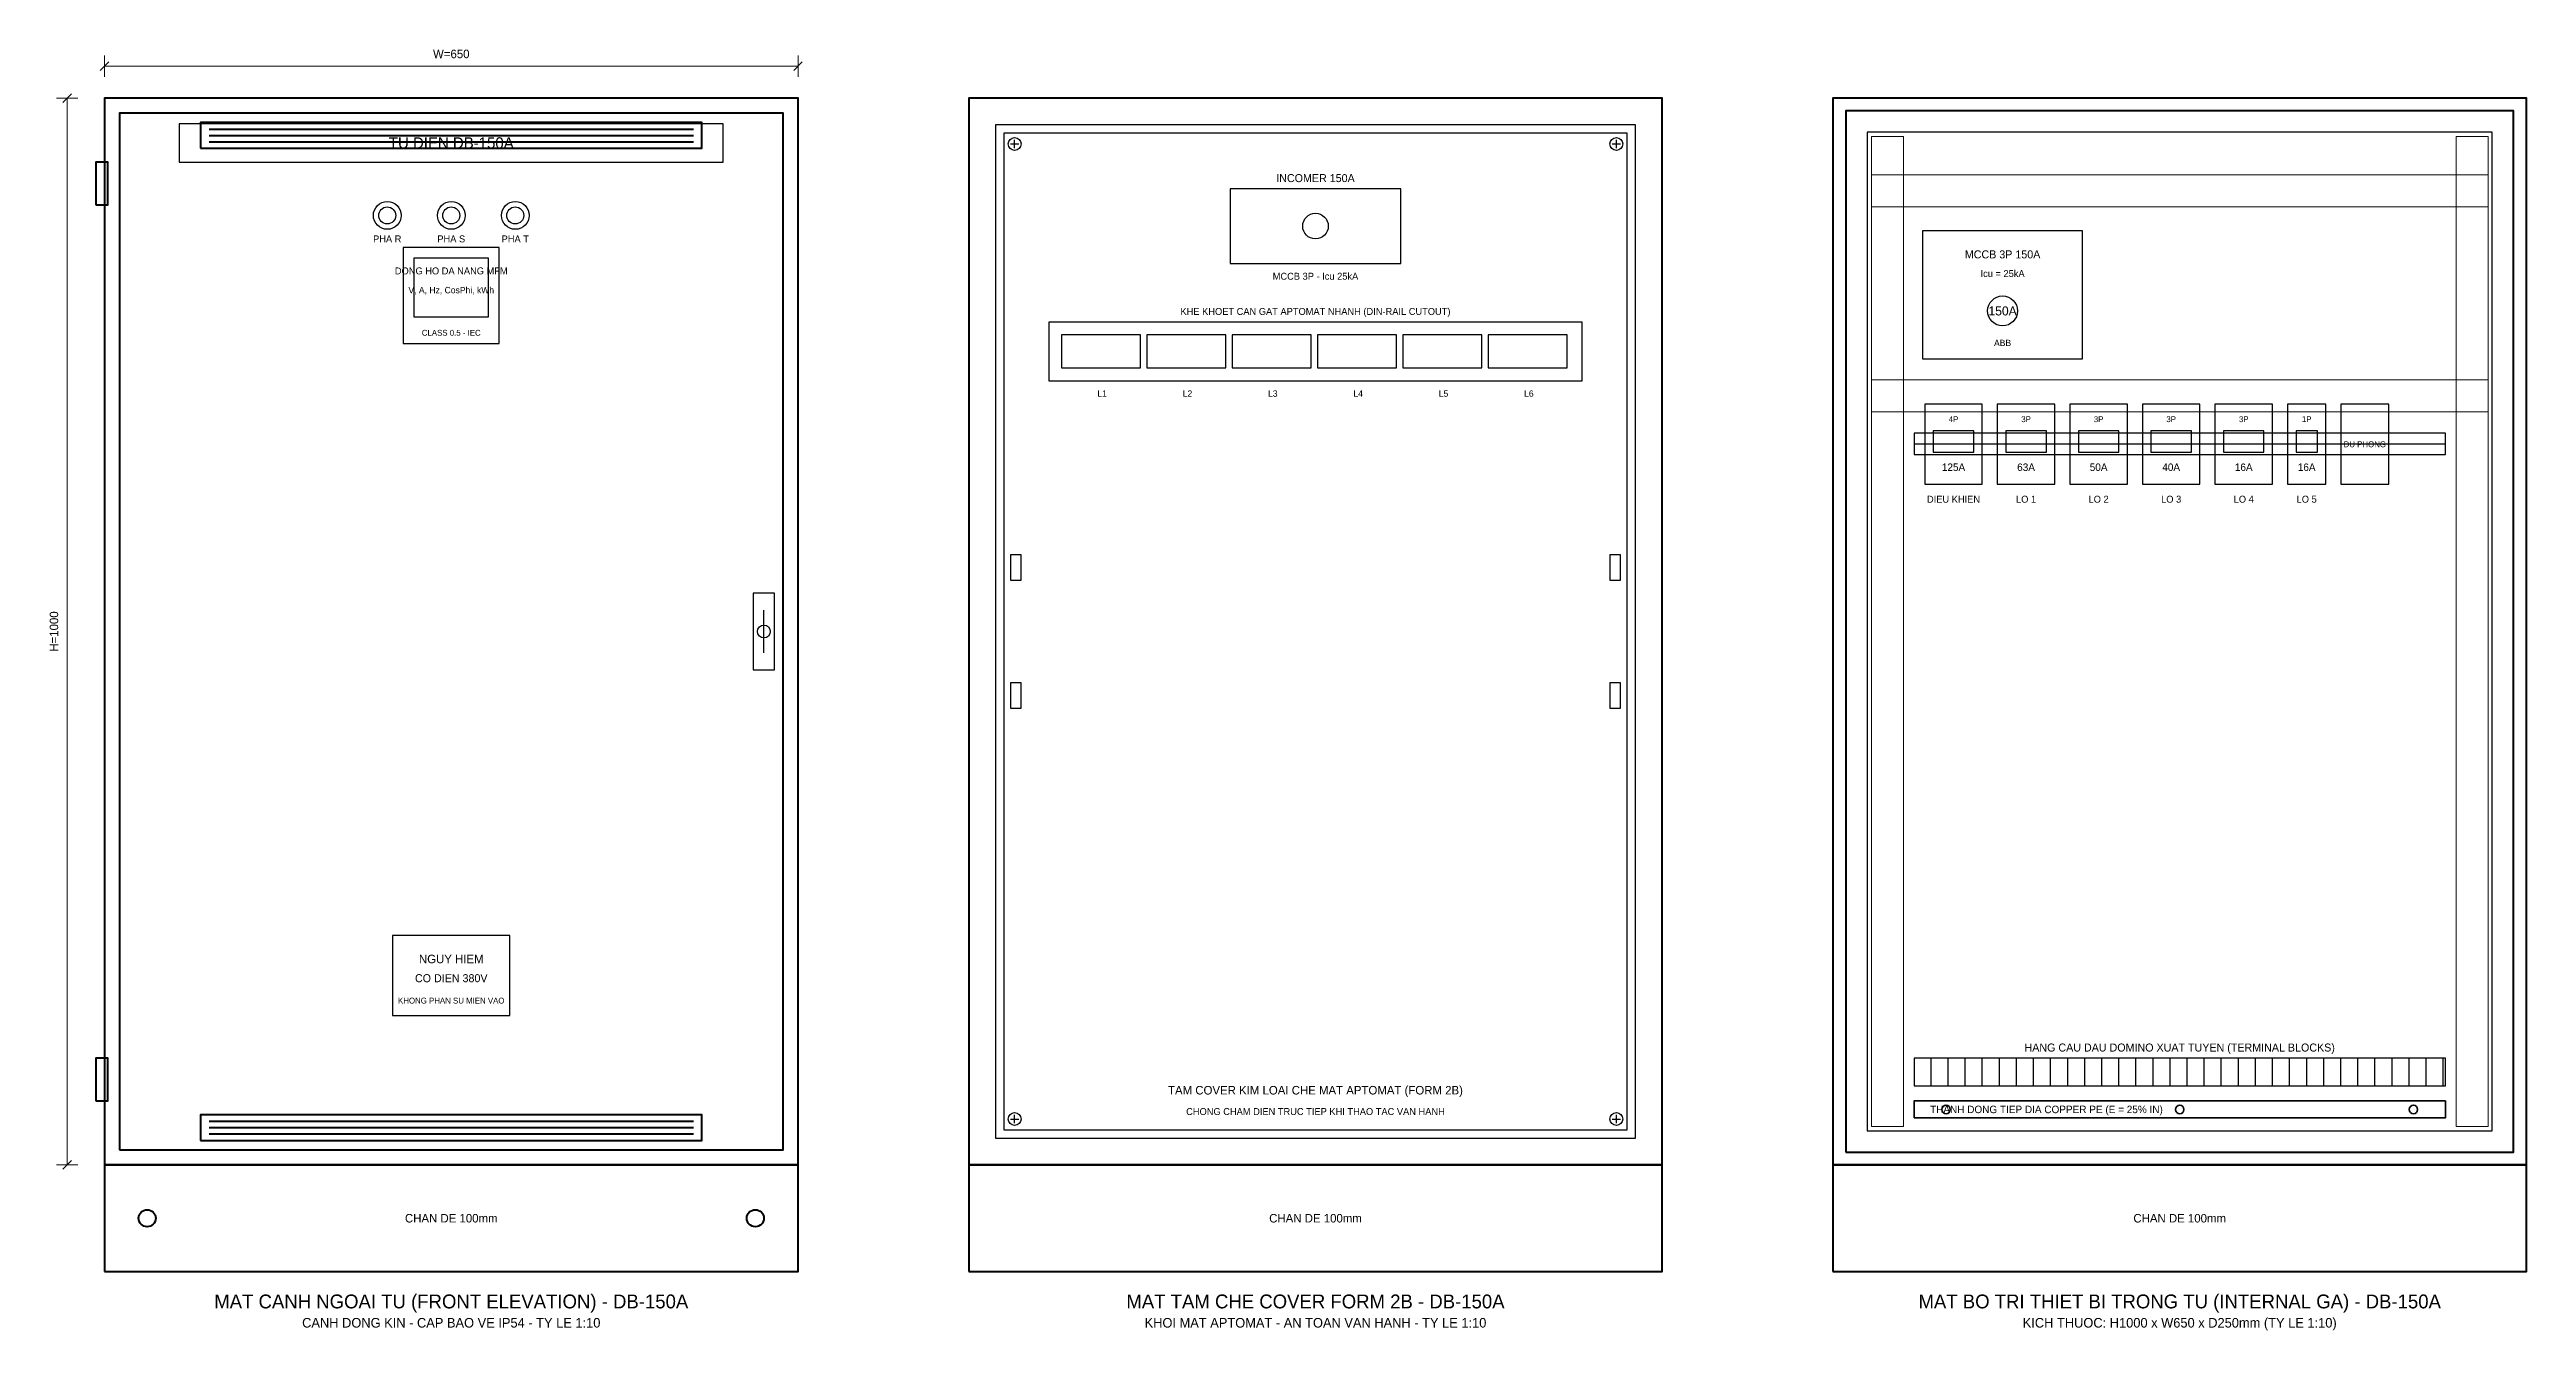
# Model space of a CAD drawing. Header units: metres. Extents: x 48 to 4090, y 45 to 1246.
# Drawn here: x 48 to 2370, y 45 to 1246 of the extents above; entities that cross this region are included whole.
import ezdxf
from ezdxf.enums import TextEntityAlignment as Align

# ---------------------------------------------------------------- set-up
doc = ezdxf.new("R2010")
doc.units = ezdxf.units.M
for name, color, linetype, lineweight in [('0_COPPER', 3, 'Continuous', 35), ('0_DEVICES', 7, 'Continuous', 30), ('0_DIM', 1, 'Continuous', 15), ('0_DOOR_ITEMS', 1, 'Continuous', 25), ('0_DUCTS', 8, 'Continuous', 18), ('0_FRAME', 6, 'Continuous', 40), ('0_PLATE', 4, 'Continuous', 25), ('0_TEXT', 7, 'Continuous', 20), ('0_TEXT_TITLE', 3, 'Continuous', 30)]:
    doc.layers.add(name, color=color, linetype=linetype, lineweight=lineweight)

msp = doc.modelspace()

# ---------------------------------------------------------------- linework, layer by layer
at = {"layer": '0_COPPER', "color": 3}
msp.add_lwpolyline([(1796, 244), (2294, 244), (2294, 260), (1796, 260), (1796, 244)], close=True, dxfattribs=at)
for centre in [(1826, 252), (2045, 252), (2264, 252)]:
    msp.add_circle(centre, 4, dxfattribs=at)
at = {"layer": '0_DEVICES'}
for p, q in [((718, 680), (718, 720)), ((1812, 274), (1812, 300)), ((1828, 274), (1828, 300)), ((1844, 274), (1844, 300)), ((1860, 274), (1860, 300)), ((1876, 274), (1876, 300)), ((1892, 274), (1892, 300)), ((1908, 274), (1908, 300)), ((1924, 274), (1924, 300)), ((1940, 274), (1940, 300)), ((1956, 274), (1956, 300)), ((1972, 274), (1972, 300)), ((1988, 274), (1988, 300)), ((2004, 274), (2004, 300)), ((2020, 274), (2020, 300)), ((2036, 274), (2036, 300)), ((2052, 274), (2052, 300)), ((2068, 274), (2068, 300)), ((2084, 274), (2084, 300)), ((2100, 274), (2100, 300)), ((2116, 274), (2116, 300)), ((2132, 274), (2132, 300)), ((2148, 274), (2148, 300)), ((2164, 274), (2164, 300)), ((2180, 274), (2180, 300)), ((2196, 274), (2196, 300)), ((2212, 274), (2212, 300)), ((2228, 274), (2228, 300)), ((2244, 274), (2244, 300)), ((2260, 274), (2260, 300)), ((2276, 274), (2276, 300)), ((2292, 274), (2292, 300))]:
    msp.add_line(p, q, dxfattribs=at)
for points in [[(1155, 1045), (1315, 1045), (1315, 1115), (1155, 1115), (1155, 1045)], [(1804, 955.5), (1954, 955.5), (1954, 1075.5), (1804, 1075.5), (1804, 955.5)], [(985, 935), (1485, 935), (1485, 990), (985, 990), (985, 935)], [(997, 947), (1071, 947), (1071, 978), (997, 978), (997, 947)], [(1077, 947), (1151, 947), (1151, 978), (1077, 978), (1077, 947)], [(1157, 947), (1231, 947), (1231, 978), (1157, 978), (1157, 947)], [(1237, 947), (1311, 947), (1311, 978), (1237, 978), (1237, 947)], [(1317, 947), (1391, 947), (1391, 978), (1317, 978), (1317, 947)], [(1397, 947), (1471, 947), (1471, 978), (1397, 978), (1397, 947)], [(1806, 838), (1860, 838), (1860, 913), (1806, 913), (1806, 838)], [(1874, 838), (1928, 838), (1928, 913), (1874, 913), (1874, 838)], [(1942, 838), (1996, 838), (1996, 913), (1942, 913), (1942, 838)], [(2010, 838), (2064, 838), (2064, 913), (2010, 913), (2010, 838)], [(2078, 838), (2132, 838), (2132, 913), (2078, 913), (2078, 838)], [(2146, 838), (2182, 838), (2182, 913), (2146, 913), (2146, 838)], [(2196, 838), (2241, 838), (2241, 913), (2196, 913), (2196, 838)], [(1814, 868), (1852, 868), (1852, 888), (1814, 888), (1814, 868)], [(1882, 868), (1920, 868), (1920, 888), (1882, 888), (1882, 868)], [(1950, 868), (1988, 868), (1988, 888), (1950, 888), (1950, 868)], [(2018, 868), (2056, 868), (2056, 888), (2018, 888), (2018, 868)], [(2086, 868), (2124, 868), (2124, 888), (2086, 888), (2086, 868)], [(2154, 868), (2174, 868), (2174, 888), (2154, 888), (2154, 868)], [(949, 748), (959, 748), (959, 772), (949, 772), (949, 748)], [(1511, 748), (1521, 748), (1521, 772), (1511, 772), (1511, 748)], [(708, 664), (728, 664), (728, 736), (708, 736), (708, 664)], [(949, 628), (959, 628), (959, 652), (949, 652), (949, 628)], [(1511, 628), (1521, 628), (1521, 652), (1511, 652), (1511, 628)], [(1796, 274), (2294, 274), (2294, 300), (1796, 300), (1796, 274)]]:
    msp.add_lwpolyline(points, close=True, dxfattribs=at)
for centre, radius in [((1235, 1080), 12), ((1879, 1000.5), 14), ((718, 700), 6)]:
    msp.add_circle(centre, radius, dxfattribs=at)
at = {"layer": '0_DIM', "color": 1}
for p, q in [((96, 1226), (104, 1234)), ((100, 1220), (100, 1240)), ((746, 1226), (754, 1234)), ((750, 1220), (750, 1240)), ((100, 1230), (750, 1230)), ((55, 1200), (75, 1200)), ((61, 1196), (69, 1204)), ((65, 200), (65, 1200)), ((55, 200), (75, 200)), ((61, 196), (69, 204))]:
    msp.add_line(p, q, dxfattribs=at)
at = {"layer": '0_DOOR_ITEMS', "color": 7}
msp.add_lwpolyline([(380, 970), (470, 970), (470, 1060), (380, 1060), (380, 970)], close=True, dxfattribs=at)
at = {"layer": '0_DOOR_ITEMS', "color": 4}
msp.add_lwpolyline([(390, 995), (460, 995), (460, 1050), (390, 1050), (390, 995)], close=True, dxfattribs=at)
at = {"layer": '0_DOOR_ITEMS', "color": 2}
msp.add_lwpolyline([(370, 340), (480, 340), (480, 415), (370, 415), (370, 340)], close=True, dxfattribs=at)
at = {"layer": '0_DOOR_ITEMS', "color": 1}
for radius in [13, 8]:
    msp.add_circle((365, 1090), radius, dxfattribs=at)
at = {"layer": '0_DOOR_ITEMS', "color": 2}
for radius in [13, 8]:
    msp.add_circle((425, 1090), radius, dxfattribs=at)
at = {"layer": '0_DOOR_ITEMS', "color": 3}
for radius in [13, 8]:
    msp.add_circle((485, 1090), radius, dxfattribs=at)
at = {"layer": '0_DUCTS'}
for points in [[(1756, 236), (1786, 236), (1786, 1164), (1756, 1164), (1756, 236)], [(2304, 236), (2334, 236), (2334, 1164), (2304, 1164), (2304, 236)], [(1756, 1098), (2334, 1098), (2334, 1128), (1756, 1128), (1756, 1098)], [(1756, 906), (2334, 906), (2334, 936), (1756, 936), (1756, 906)]]:
    msp.add_lwpolyline(points, close=True, dxfattribs=at)
at = {"layer": '0_FRAME'}
for p, q in [((198, 1171), (652, 1171)), ((198, 1165), (652, 1165)), ((198, 1159), (652, 1159)), ((198, 241), (652, 241)), ((198, 235), (652, 235)), ((198, 229), (652, 229))]:
    msp.add_line(p, q, dxfattribs=at)
for points in [[(100, 200), (750, 200), (750, 1200), (100, 1200), (100, 200)], [(114, 214), (736, 214), (736, 1186), (114, 1186), (114, 214)], [(910, 200), (1560, 200), (1560, 1200), (910, 1200), (910, 200)], [(1720, 200), (2370, 200), (2370, 1200), (1720, 1200), (1720, 200)], [(1732, 212), (2358, 212), (2358, 1188), (1732, 1188), (1732, 212)], [(190, 1153), (660, 1153), (660, 1177), (190, 1177), (190, 1153)], [(92, 1100), (103, 1100), (103, 1140), (92, 1140), (92, 1100)], [(92, 260), (103, 260), (103, 300), (92, 300), (92, 260)], [(190, 223), (660, 223), (660, 247), (190, 247), (190, 223)], [(100, 100), (750, 100), (750, 200), (100, 200), (100, 100)], [(910, 100), (1560, 100), (1560, 200), (910, 200), (910, 100)], [(1720, 100), (2370, 100), (2370, 200), (1720, 200), (1720, 100)]]:
    msp.add_lwpolyline(points, close=True, dxfattribs=at)
for centre in [(140, 150), (710, 150)]:
    msp.add_circle(centre, 8, dxfattribs=at)
at = {"layer": '0_PLATE', "color": 4}
for p, q in [((953, 1153), (953, 1161)), ((1517, 1153), (1517, 1161)), ((949, 1157), (957, 1157)), ((1513, 1157), (1521, 1157)), ((949, 243), (957, 243)), ((953, 239), (953, 247)), ((1513, 243), (1521, 243)), ((1517, 239), (1517, 247))]:
    msp.add_line(p, q, dxfattribs=at)
at = {"layer": '0_PLATE'}
msp.add_line((1796, 876), (2294, 876), dxfattribs=at)
at = {"layer": '0_PLATE', "color": 4}
for points in [[(170, 1140), (680, 1140), (680, 1176), (170, 1176), (170, 1140)], [(935, 225), (1535, 225), (1535, 1175), (935, 1175), (935, 225)], [(943, 233), (1527, 233), (1527, 1167), (943, 1167), (943, 233)]]:
    msp.add_lwpolyline(points, close=True, dxfattribs=at)
at = {"layer": '0_PLATE'}
for points in [[(1752, 232), (2338, 232), (2338, 1168), (1752, 1168), (1752, 232)], [(1796, 866), (2294, 866), (2294, 886), (1796, 886), (1796, 866)]]:
    msp.add_lwpolyline(points, close=True, dxfattribs=at)
at = {"layer": '0_PLATE', "color": 4}
for centre in [(953, 1157), (1517, 1157), (953, 243), (1517, 243)]:
    msp.add_circle(centre, 6, dxfattribs=at)

# ---------------------------------------------------------------- texts
at = {"layer": '0_COPPER', "color": 3}
msp.add_text('THANH DONG TIEP DIA COPPER PE (E = 25% IN)', height=7, dxfattribs=at).set_placement((1811, 252), align=Align.MIDDLE_LEFT)
at = {"layer": '0_TEXT', "color": 1}
msp.add_text('W=650', height=8, dxfattribs=at).set_placement((425, 1235), align=Align.BOTTOM_CENTER)
msp.add_text('PHA R', height=6.5, dxfattribs=at).set_placement((365, 1068), align=Align.MIDDLE_CENTER)
at = {"layer": '0_TEXT', "color": 2}
for s, height, p in [('PHA S', 6.5, (425, 1068)), ('KHONG PHAN SU MIEN VAO', 5.5, (425, 354))]:
    msp.add_text(s, height=height, dxfattribs=at).set_placement(p, align=Align.MIDDLE_CENTER)
at = {"layer": '0_TEXT', "color": 3}
msp.add_text('PHA T', height=6.5, dxfattribs=at).set_placement((485, 1068), align=Align.MIDDLE_CENTER)
at = {"layer": '0_TEXT'}
for s, height, p in [('MCCB 3P 150A', 7.5, (1879, 1053.5)), ('V, A, Hz, CosPhi, kWh', 6, (425, 1020)), ('MCCB 3P - Icu 25kA', 6.5, (1235, 1033)), ('Icu = 25kA', 6.5, (1879, 1035.5)), ('KHE KHOET CAN GAT APTOMAT NHANH (DIN-RAIL CUTOUT)', 6.5, (1235, 1000)), ('CLASS 0.5 - IEC', 5.5, (425, 980)), ('ABB', 6, (1879, 970.5)), ('4P', 5.5, (1833, 899)), ('3P', 5.5, (1901, 899)), ('3P', 5.5, (1969, 899)), ('3P', 5.5, (2037, 899)), ('3P', 5.5, (2105, 899)), ('1P', 5.5, (2164, 899)), ('DU PHONG', 5.5, (2218.5, 875.5)), ('HANG CAU DAU DOMINO XUAT TUYEN (TERMINAL BLOCKS)', 7.5, (2045, 310)), ('CHONG CHAM DIEN TRUC TIEP KHI THAO TAC VAN HANH', 6.5, (1235, 250)), ('CHAN DE 100mm', 8, (425, 150)), ('CHAN DE 100mm', 8, (1235, 150)), ('CHAN DE 100mm', 8, (2045, 150)), ('CANH DONG KIN - CAP BAO VE IP54 - TY LE 1:10', 9, (425, 52)), ('KHOI MAT APTOMAT - AN TOAN VAN HANH - TY LE 1:10', 9, (1235, 52)), ('KICH THUOC: H1000 x W650 x D250mm (TY LE 1:10)', 9, (2045, 52))]:
    msp.add_text(s, height=height, dxfattribs=at).set_placement(p, align=Align.MIDDLE_CENTER)
at = {"layer": '0_TEXT', "color": 1}
msp.add_text('H=1000', height=8, rotation=90, dxfattribs=at).set_placement((59, 700), align=Align.BOTTOM_CENTER)
at = {"layer": '0_TEXT_TITLE', "color": 3}
for s, height, p in [('TU DIEN DB-150A', 10.5, (425, 1158)), ('INCOMER 150A', 7.5, (1235, 1125)), ('DONG HO DA NANG MFM', 6.5, (425, 1038)), ('L1', 6, (1035, 923)), ('L2', 6, (1115, 923)), ('L3', 6, (1195, 923)), ('L4', 6, (1275, 923)), ('L5', 6, (1355, 923)), ('L6', 6, (1435, 923)), ('TAM COVER KIM LOAI CHE MAT APTOMAT (FORM 2B)', 8, (1235, 270))]:
    msp.add_text(s, height=height, dxfattribs=at).set_placement(p, align=Align.MIDDLE_CENTER)
at = {"layer": '0_TEXT_TITLE'}
for s, height, p in [('150A', 8.5, (1879, 1000.5)), ('125A', 7, (1833, 854)), ('63A', 7, (1901, 854)), ('50A', 7, (1969, 854)), ('40A', 7, (2037, 854)), ('16A', 7, (2105, 854)), ('16A', 7, (2164, 854)), ('DIEU KHIEN', 6.5, (1833, 824)), ('LO 1', 6.5, (1901, 824)), ('LO 2', 6.5, (1969, 824)), ('LO 3', 6.5, (2037, 824)), ('LO 4', 6.5, (2105, 824)), ('LO 5', 6.5, (2164, 824)), ('MAT CANH NGOAI TU (FRONT ELEVATION) - DB-150A', 13, (425, 72)), ('MAT TAM CHE COVER FORM 2B - DB-150A', 13, (1235, 72)), ('MAT BO TRI THIET BI TRONG TU (INTERNAL GA) - DB-150A', 13, (2045, 72))]:
    msp.add_text(s, height=height, dxfattribs=at).set_placement(p, align=Align.MIDDLE_CENTER)
at = {"layer": '0_TEXT_TITLE', "color": 1}
for s, height, p in [('NGUY HIEM', 8, (425, 393)), ('CO DIEN 380V', 7.5, (425, 375))]:
    msp.add_text(s, height=height, dxfattribs=at).set_placement(p, align=Align.MIDDLE_CENTER)

doc.saveas('drawing.dxf')
